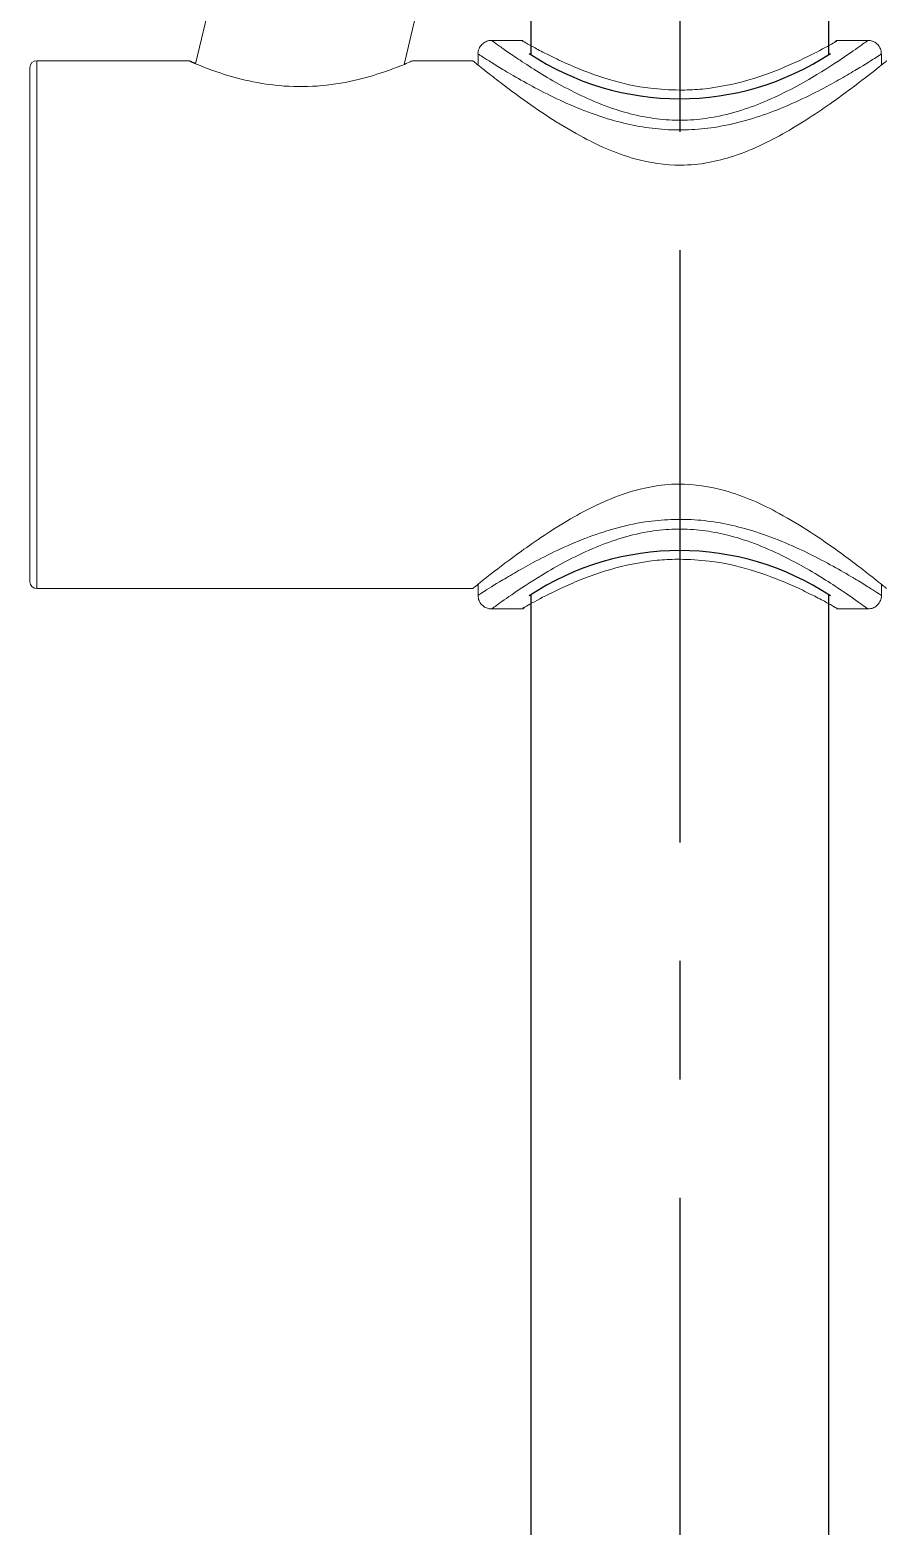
# Model space of a CAD drawing. Header units: millimetres. Extents: x 5066 to 5486, y -1867 to -1273.
# Drawn here: x 5212.02 to 5224.64, y -1624.39 to -1602.29 of the extents above; entities that cross this region are included whole.
import ezdxf

# ---------------------------------------------------------------- set-up
doc = ezdxf.new("R2010")
doc.units = ezdxf.units.MM
doc.header["$LTSCALE"] = 7
doc.header["$MEASUREMENT"] = 0
doc.linetypes.add('CENTER', pattern=[2, 1.25, -0.25, 0.25, -0.25])
doc.layers.add('CL', color=1, linetype='CENTER')
doc.layers.add('DWG', color=7, linetype='CONTINUOUS')

msp = doc.modelspace()

# ---------------------------------------------------------------- linework, layer by layer
at = {"layer": 'CL', "linetype": 'CENTER'}
msp.add_line((5221.619, -1507.542), (5221.619, -1755.515), dxfattribs=at)
at = {"layer": 'CL', "color": 1, "linetype": 'CENTER'}
msp.add_spline([(5221.619, -1755.515), (5224.422, -1775.942), (5253.464, -1764.616), (5258.08, -1696.791), (5231.299, -1623.625), (5231.025, -1621.271)], degree=3, dxfattribs=at)
at = {"layer": 'DWG'}
for p, q in [((5219.419, -1568.96), (5219.419, -1602.659)), ((5223.819, -1578.988), (5223.819, -1602.659)), ((5219.419, -1610.625), (5219.419, -1641.653)), ((5223.819, -1610.625), (5223.819, -1641.741))]:
    msp.add_line(p, q, dxfattribs=at)
at = {"layer": 'DWG', "linetype": 'Continuous', "lineweight": 15}
for p, q in [((5214.811, -1601.338), (5214.466, -1602.787)), ((5217.548, -1602.797), (5217.867, -1601.457)), ((5219.305, -1602.442), (5218.847, -1602.442)), ((5224.392, -1602.442), (5223.929, -1602.442)), ((5218.639, -1602.648), (5218.639, -1602.797)), ((5224.599, -1602.797), (5224.599, -1602.646)), ((5212.019, -1606.642), (5212.019, -1602.842)), ((5214.375, -1602.742), (5212.119, -1602.742)), ((5212.119, -1602.742), (5212.119, -1606.642)), ((5218.564, -1602.742), (5217.669, -1602.742)), ((5212.019, -1610.442), (5212.019, -1606.642)), ((5212.119, -1606.642), (5212.119, -1610.542)), ((5212.119, -1610.542), (5218.564, -1610.542)), ((5218.639, -1610.487), (5218.639, -1610.638)), ((5224.599, -1610.636), (5224.599, -1610.487)), ((5218.846, -1610.842), (5219.308, -1610.842)), ((5223.933, -1610.842), (5224.391, -1610.842))]:
    msp.add_line(p, q, dxfattribs=at)
for centre, radius, start, end in [((5223.959, -1602.502), 0.06, 119.6285, 146.7645), ((5212.119, -1602.842), 0.1, 90, 180), ((5212.119, -1610.442), 0.1, 180, 270), ((5219.279, -1610.782), 0.06, 299.6285, 326.7645)]:
    msp.add_arc(centre, radius, start, end, dxfattribs=at)
at = {"layer": 'DWG'}
for centre, start, end in [((5221.619, -1599.264), 236.5667, 303.4336), ((5221.619, -1614.02), 56.5664, 123.4334)]:
    msp.add_arc(centre, 4.04, start, end, dxfattribs=at)
at = {"layer": 'DWG', "linetype": 'Continuous', "lineweight": 15}
for points, knots in [([(5218.847, -1602.443), (5218.83, -1602.443), (5218.792, -1602.444), (5218.734, -1602.468), (5218.678, -1602.516), (5218.646, -1602.579), (5218.636, -1602.627), (5218.639, -1602.648), (5218.639, -1602.649)], [0, 0, 0, 0, 0.1477157, 0.3484868, 0.5668979, 0.8071877, 0.9925211, 1, 1, 1, 1]), ([(5218.847, -1602.448), (5218.846, -1602.448), (5218.845, -1602.447), (5218.919, -1602.5), (5219.056, -1602.598), (5219.26, -1602.738), (5219.531, -1602.914), (5219.866, -1603.11), (5220.247, -1603.304), (5220.634, -1603.458), (5221.013, -1603.562), (5221.37, -1603.619), (5221.735, -1603.627), (5222.126, -1603.585), (5222.527, -1603.484), (5222.935, -1603.328), (5223.313, -1603.142), (5223.736, -1602.898), (5224.125, -1602.64), (5224.337, -1602.487), (5224.401, -1602.441), (5224.394, -1602.446), (5224.392, -1602.447)], [0, 0, 0, 0, 0.030989, 0.0803, 0.129005, 0.177742, 0.233154, 0.288588, 0.342151, 0.395647, 0.43471, 0.473725, 0.512704, 0.551696, 0.600404, 0.649213, 0.703776, 0.758362, 0.852129, 0.938694, 0.984282, 1, 1, 1, 1]), ([(5221.619, -1603.177), (5221.473, -1603.172), (5221.109, -1603.157), (5220.537, -1603.022), (5220.062, -1602.84), (5219.729, -1602.684), (5219.515, -1602.573), (5219.368, -1602.493), (5219.277, -1602.441), (5219.297, -1602.452), (5219.305, -1602.457)], [0, 0, 0, 0, 0.115186, 0.288612, 0.482779, 0.593857, 0.708176, 0.817974, 0.931831, 1, 1, 1, 1]), ([(5223.929, -1602.459), (5223.935, -1602.456), (5223.952, -1602.446), (5223.745, -1602.563), (5223.419, -1602.73), (5223.053, -1602.888), (5222.645, -1603.034), (5222.248, -1603.128), (5221.87, -1603.171), (5221.718, -1603.175), (5221.619, -1603.177)], [0, 0, 0, 0, 0.097865, 0.282164, 0.476379, 0.583998, 0.694465, 0.879815, 0.921049, 1, 1, 1, 1]), ([(5224.596, -1602.646), (5224.596, -1602.631), (5224.597, -1602.592), (5224.57, -1602.531), (5224.521, -1602.479), (5224.465, -1602.451), (5224.422, -1602.441), (5224.399, -1602.443), (5224.392, -1602.443)], [0, 0, 0, 0, 0.1400506, 0.361764, 0.5993569, 0.7838585, 0.9369585, 1, 1, 1, 1]), ([(5224.592, -1602.646), (5224.594, -1602.645), (5224.602, -1602.64), (5224.532, -1602.685), (5224.352, -1602.8), (5224.068, -1602.97), (5223.786, -1603.129), (5223.435, -1603.309), (5223.03, -1603.486), (5222.591, -1603.635), (5222.165, -1603.73), (5221.745, -1603.771), (5221.226, -1603.761), (5220.679, -1603.65), (5220.153, -1603.464), (5219.745, -1603.281), (5219.383, -1603.092), (5219.094, -1602.926), (5218.873, -1602.791), (5218.726, -1602.698), (5218.645, -1602.646), (5218.647, -1602.647), (5218.648, -1602.648)], [0, 0, 0, 0, 0.014701, 0.060197, 0.145448, 0.19147, 0.238469, 0.292385, 0.34764, 0.39657, 0.446961, 0.48657, 0.527384, 0.607178, 0.660347, 0.715028, 0.769346, 0.825078, 0.872478, 0.921143, 0.968799, 1, 1, 1, 1]), ([(5217.669, -1602.746), (5217.672, -1602.745), (5217.701, -1602.733), (5217.592, -1602.781), (5217.347, -1602.879), (5216.94, -1603.013), (5216.42, -1603.117), (5216.006, -1603.131), (5215.619, -1603.107), (5215.243, -1603.049), (5214.797, -1602.919), (5214.489, -1602.8), (5214.346, -1602.736), (5214.37, -1602.747), (5214.375, -1602.749)], [0, 0, 0, 0, 0.012432, 0.11159, 0.211093, 0.317367, 0.427988, 0.531744, 0.546026, 0.649592, 0.753321, 0.86373, 0.973357, 1, 1, 1, 1]), ([(5214.467, -1602.783), (5214.466, -1602.782), (5214.422, -1602.765), (5214.394, -1602.752), (5214.388, -1602.75), (5214.381, -1602.746), (5214.386, -1602.749), (5214.388, -1602.75), (5214.394, -1602.753), (5214.399, -1602.756), (5214.402, -1602.76), (5214.402, -1602.76)], [0, 0, 0, 0, 0.021023, 0.606268, 0.891855, 0.957722, 0.962781, 0.967273, 0.975267, 0.998183, 1, 1, 1, 1]), ([(5217.636, -1602.761), (5217.636, -1602.76), (5217.638, -1602.758), (5217.642, -1602.754), (5217.647, -1602.751), (5217.65, -1602.749), (5217.652, -1602.748), (5217.653, -1602.748), (5217.653, -1602.748), (5217.654, -1602.747), (5217.654, -1602.747), (5217.65, -1602.749), (5217.646, -1602.751)], [0, 0, 0, 0, 0.003663, 0.053893, 0.090092, 0.105884, 0.116573, 0.128088, 0.146622, 0.187504, 0.324194, 1, 1, 1, 1]), ([(5224.674, -1602.746), (5224.675, -1602.745), (5224.684, -1602.738), (5224.625, -1602.786), (5224.422, -1602.949), (5224.043, -1603.239), (5223.629, -1603.528), (5223.256, -1603.764), (5222.851, -1603.983), (5222.448, -1604.15), (5222.037, -1604.259), (5221.541, -1604.308), (5221.02, -1604.228), (5220.532, -1604.049), (5220.101, -1603.835), (5219.669, -1603.571), (5219.289, -1603.305), (5218.99, -1603.082), (5218.783, -1602.921), (5218.645, -1602.811), (5218.569, -1602.75), (5218.565, -1602.747), (5218.564, -1602.746)], [0, 0, 0, 0, 0.009203, 0.052269, 0.132306, 0.219724, 0.271825, 0.325009, 0.372189, 0.420446, 0.458752, 0.498521, 0.565555, 0.610259, 0.65622, 0.71769, 0.780941, 0.830932, 0.882224, 0.924064, 0.967045, 1, 1, 1, 1]), ([(5218.564, -1610.538), (5218.562, -1610.539), (5218.554, -1610.546), (5218.613, -1610.498), (5218.816, -1610.335), (5219.195, -1610.045), (5219.608, -1609.756), (5219.982, -1609.52), (5220.387, -1609.301), (5220.79, -1609.134), (5221.201, -1609.025), (5221.697, -1608.976), (5222.218, -1609.056), (5222.706, -1609.235), (5223.137, -1609.449), (5223.568, -1609.713), (5223.949, -1609.979), (5224.248, -1610.202), (5224.455, -1610.363), (5224.593, -1610.473), (5224.669, -1610.534), (5224.672, -1610.537), (5224.674, -1610.538)], [0, 0, 0, 0, 0.0092028, 0.0522685, 0.1323053, 0.2197234, 0.2718249, 0.3250093, 0.3721887, 0.4204456, 0.4587521, 0.4985212, 0.5655554, 0.610259, 0.6562205, 0.7176903, 0.7809402, 0.8309322, 0.8822236, 0.9240636, 0.9670447, 1, 1, 1, 1]), ([(5218.646, -1610.638), (5218.644, -1610.639), (5218.636, -1610.644), (5218.705, -1610.599), (5218.885, -1610.484), (5219.17, -1610.314), (5219.452, -1610.155), (5219.803, -1609.975), (5220.208, -1609.798), (5220.646, -1609.649), (5221.073, -1609.554), (5221.492, -1609.513), (5222.012, -1609.523), (5222.559, -1609.634), (5223.084, -1609.82), (5223.492, -1610.003), (5223.854, -1610.192), (5224.144, -1610.358), (5224.365, -1610.493), (5224.512, -1610.586), (5224.592, -1610.638), (5224.591, -1610.637), (5224.59, -1610.636)], [0, 0, 0, 0, 0.014701, 0.060197, 0.145448, 0.19147, 0.238469, 0.292385, 0.34764, 0.39657, 0.446961, 0.48657, 0.527384, 0.607178, 0.660347, 0.715028, 0.769346, 0.825078, 0.872477, 0.921143, 0.968799, 1, 1, 1, 1]), ([(5224.391, -1610.836), (5224.391, -1610.836), (5224.393, -1610.837), (5224.319, -1610.784), (5224.181, -1610.686), (5223.977, -1610.546), (5223.707, -1610.37), (5223.372, -1610.174), (5222.99, -1609.98), (5222.604, -1609.826), (5222.224, -1609.722), (5221.868, -1609.665), (5221.502, -1609.657), (5221.111, -1609.699), (5220.711, -1609.8), (5220.303, -1609.956), (5219.924, -1610.142), (5219.501, -1610.386), (5219.113, -1610.644), (5218.901, -1610.797), (5218.837, -1610.843), (5218.844, -1610.838), (5218.846, -1610.837)], [0, 0, 0, 0, 0.030989, 0.0803, 0.129005, 0.177742, 0.233154, 0.288588, 0.342152, 0.395647, 0.43471, 0.473726, 0.512704, 0.551696, 0.600405, 0.649213, 0.703776, 0.758362, 0.852129, 0.938695, 0.984282, 1, 1, 1, 1]), ([(5219.308, -1610.825), (5219.302, -1610.828), (5219.285, -1610.838), (5219.492, -1610.721), (5219.818, -1610.554), (5220.184, -1610.396), (5220.592, -1610.25), (5220.99, -1610.156), (5221.368, -1610.113), (5221.519, -1610.109), (5221.619, -1610.107)], [0, 0, 0, 0, 0.097865, 0.282164, 0.476378, 0.583999, 0.694466, 0.879815, 0.921049, 1, 1, 1, 1]), ([(5221.619, -1610.107), (5221.764, -1610.112), (5222.129, -1610.127), (5222.7, -1610.262), (5223.176, -1610.444), (5223.509, -1610.6), (5223.723, -1610.711), (5223.87, -1610.791), (5223.961, -1610.843), (5223.941, -1610.832), (5223.933, -1610.827)], [0, 0, 0, 0, 0.115186, 0.288612, 0.482779, 0.593857, 0.708176, 0.817974, 0.931831, 1, 1, 1, 1]), ([(5218.642, -1610.638), (5218.641, -1610.653), (5218.641, -1610.692), (5218.668, -1610.753), (5218.716, -1610.805), (5218.773, -1610.833), (5218.816, -1610.843), (5218.839, -1610.841), (5218.846, -1610.841)], [0, 0, 0, 0, 0.1400846, 0.3617575, 0.5993737, 0.783857, 0.9369607, 1, 1, 1, 1]), ([(5224.391, -1610.841), (5224.407, -1610.841), (5224.445, -1610.84), (5224.504, -1610.816), (5224.56, -1610.768), (5224.592, -1610.705), (5224.602, -1610.657), (5224.598, -1610.636), (5224.598, -1610.635)], [0, 0, 0, 0, 0.147711, 0.348474, 0.56688, 0.807194, 0.992522, 1, 1, 1, 1])]:
    msp.add_open_spline(points, degree=3, knots=knots, dxfattribs=at)

doc.saveas('drawing.dxf')
